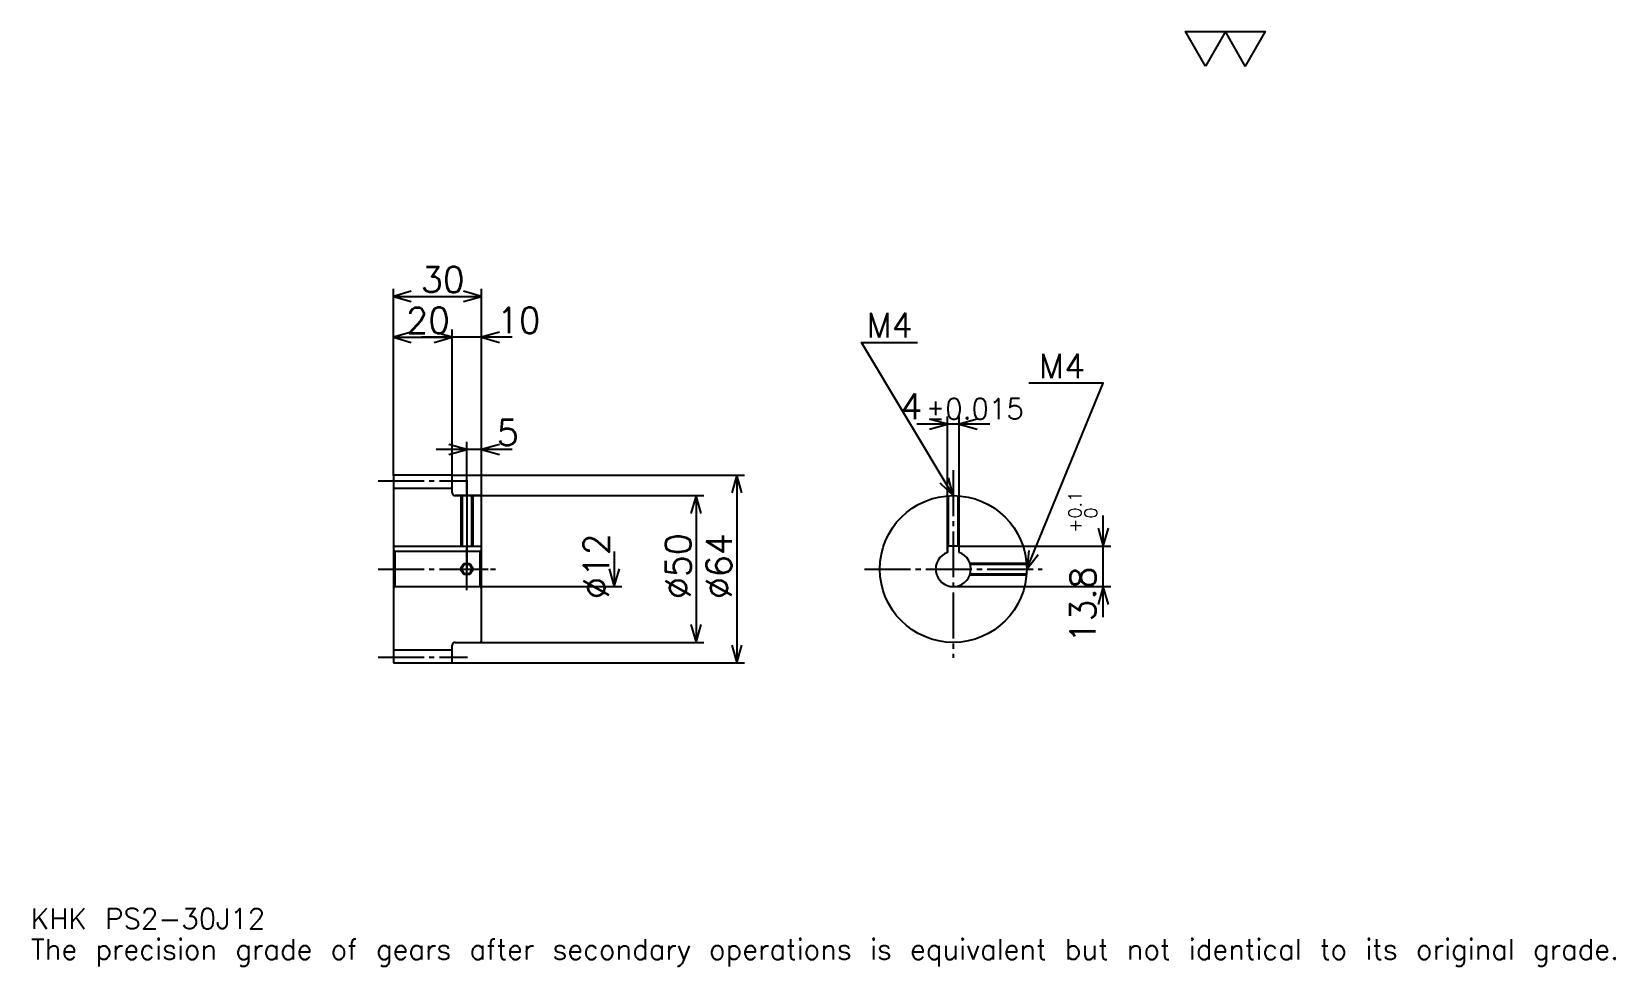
# Model space of a CAD drawing. Extents: x 18 to 557, y 6 to 325.
import ezdxf

# ---------------------------------------------------------------- set-up
doc = ezdxf.new("R2010")
doc.units = 0
doc.linetypes.add('DASHDOT', pattern=[20.869564, 15.652174, -1.73913, 1.73913, -1.73913])
doc.layers.get('0').update_dxf_attribs({"linetype": 'CONTINUOUS'})
doc.layers.add('DASHDOT', color=6, linetype='DASHDOT')
doc.styles.add('KANJI', font='TXT', dxfattribs={"bigfont": 'BIGFONT'})

msp = doc.modelspace()

# ---------------------------------------------------------------- linework, layer by layer
at = {"color": 5}
for p, q in [((140.869568, 173.739136), (140.869568, 237.217407)), ((140.869568, 234.608704), (170.869568, 234.608704)), ((170.869568, 173.739136), (170.869568, 237.217407)), ((160.869568, 173.739136), (160.869568, 223.304352)), ((140.869568, 220.695648), (160.869568, 220.695648)), ((181.304352, 220.695648), (150.434784, 220.695648)), ((343.956543, 191.08696), (319.086975, 191.08696)), ((329.521729, 149.539139), (329.521729, 193.695648)), ((333.521729, 149.539139), (333.521729, 193.695648)), ((165.869568, 173.739136), (165.869568, 185.043488)), ((181.304352, 182.434784), (155.434784, 182.434784)), ((140.869568, 173.63913), (140.869568, 173.739136)), ((160.769562, 173.739136), (170.869568, 173.739136)), ((160.869568, 173.63913), (160.869568, 173.739136)), ((165.869568, 166.739136), (165.869568, 173.739136)), ((165.869568, 166.739136), (165.869568, 173.739136)), ((170.869568, 173.739136), (260.434784, 173.739136)), ((170.869568, 166.239136), (170.869568, 173.739136)), ((257.82608, 173.739136), (257.82608, 109.739136)), ((161.869568, 166.739136), (170.869568, 166.739136)), ((170.869568, 166.739136), (246.521744, 166.739136)), ((243.913055, 166.739136), (243.913055, 116.739136)), ((382.608704, 125.304352), (382.608704, 159.973923)), ((216.08696, 147.739136), (216.08696, 135.739136)), ((333.521729, 149.539139), (385.217407, 149.539139)), ((170.869568, 135.739136), (218.695648, 135.739136)), ((331.521729, 135.739136), (385.217407, 135.739136)), ((161.869568, 116.739136), (170.869568, 116.739136)), ((170.869568, 116.739136), (246.521744, 116.739136)), ((160.769562, 109.739136), (170.869568, 109.739136)), ((170.869568, 109.739136), (260.434784, 109.739136))]:
    msp.add_line(p, q, dxfattribs=at)
at = {"color": 4}
for p, q in [((140.869568, 169.239136), (160.869568, 169.239136)), ((140.869568, 149.539139), (170.869568, 149.539139)), ((141.369568, 147.739136), (141.369568, 135.739136)), ((170.369568, 147.739136), (170.869568, 148.239136)), ((170.369568, 135.739136), (170.869568, 135.239136)), ((140.869568, 114.239136), (160.869568, 114.239136))]:
    msp.add_line(p, q, dxfattribs=at)
at = {"color": 7}
msp.add_lwpolyline([(417.391296, 313.043488), (410.608673, 324.800018), (437.739136, 324.800018), (430.956512, 313.043488), (424.17392, 324.800018), (417.391296, 313.043488)], dxfattribs=at)
at = {"color": 5}
for points in [[(146.956528, 236.347839), (140.869568, 234.608704), (146.956528, 232.869568)], [(164.782608, 232.869568), (170.869568, 234.608704), (164.782608, 236.347839)], [(146.956528, 222.434784), (140.869568, 220.695648), (146.956528, 218.956528)], [(154.782608, 218.956528), (160.869568, 220.695648), (154.782608, 222.434784)], [(154.782608, 218.956528), (160.869568, 220.695648), (154.782608, 222.434784)], [(176.956528, 222.434784), (170.869568, 220.695648), (176.956528, 218.956528)], [(331.521729, 166.739136), (300.217407, 218.913055), (319.347839, 218.913055)], [(356.521729, 141.739136), (382.608704, 205), (357.217407, 205)], [(323.434784, 189.347824), (329.521729, 191.08696), (323.434784, 192.826096)], [(339.608704, 192.826096), (333.521729, 191.08696), (339.608704, 189.347824)], [(159.782608, 180.695648), (165.869568, 182.434784), (159.782608, 184.17392)], [(176.956528, 184.17392), (170.869568, 182.434784), (176.956528, 180.695648)], [(259.565216, 167.652176), (257.82608, 173.739136), (256.086975, 167.652176)], [(326.898743, 171.063889), (331.521729, 166.739136), (329.881317, 172.853439)], [(245.652176, 160.652176), (243.913055, 166.739136), (242.17392, 160.652176)], [(380.869568, 155.626099), (382.608704, 149.539139), (384.347839, 155.626099)], [(357.234497, 148.029419), (356.521729, 141.739136), (360.450073, 146.7034)], [(214.347839, 141.826096), (216.08696, 135.739136), (217.82608, 141.826096)], [(384.347839, 129.652176), (382.608704, 135.739136), (380.869568, 129.652176)], [(242.17392, 122.826096), (243.913055, 116.739136), (245.652176, 122.826096)], [(256.086975, 115.826096), (257.82608, 109.739136), (259.565216, 115.826096)]]:
    msp.add_lwpolyline(points, dxfattribs=at)
at = {"color": 4}
for points in [[(160.869568, 167.739136), (160.869568, 173.63913), (160.769562, 173.739136), (140.969574, 173.739136), (140.869568, 173.63913), (140.869568, 135.239136)], [(161.869568, 116.739136), (170.369568, 116.739136), (170.869568, 117.239136), (170.869568, 166.239136), (170.369568, 166.739136), (161.869568, 166.739136)], [(163.869568, 166.739136), (163.869568, 149.539139)], [(164.249573, 166.739136), (164.249573, 149.539139)], [(167.489563, 166.739136), (167.489563, 149.539139)], [(167.869568, 166.739136), (167.869568, 149.539139)], [(329.521729, 147.395996), (329.521729, 166.659012)], [(329.901733, 149.539139), (329.901733, 166.686584)], [(333.141724, 149.539139), (333.141724, 166.686584)], [(333.521729, 147.395996), (333.521729, 166.659012)], [(140.869568, 135.239136), (141.369568, 135.739136), (170.369568, 135.739136), (170.369568, 147.739136), (141.369568, 147.739136), (140.869568, 148.239136)], [(333.521729, 147.395996), (333.521729, 149.539139), (329.521729, 149.539139), (329.521729, 147.395996)], [(337.178589, 143.739136), (356.44162, 143.739136)], [(337.298889, 143.359131), (356.469208, 143.359131)], [(140.869568, 135.239136), (140.869568, 109.839134), (140.969574, 109.739136), (160.769562, 109.739136), (160.869568, 109.839134), (160.869568, 115.739136)], [(337.178589, 139.739136), (356.44162, 139.739136)], [(337.298889, 140.119141), (356.469208, 140.119141)]]:
    msp.add_lwpolyline(points, dxfattribs=at)
for centre, radius in [((331.521729, 141.739136), 25), ((165.869568, 141.739136), 1.62)]:
    msp.add_circle(centre, radius, dxfattribs=at)
at = {"color": 7}
msp.add_circle((165.869568, 141.739136), 2, dxfattribs=at)
at = {"color": 4}
for centre, radius, start, end in [((161.869568, 167.739136), 1, 180, 270), ((331.521729, 141.739136), 6, 109.47122094, 70.52877906), ((161.869568, 115.739136), 1, 90, 180)]:
    msp.add_arc(centre, radius, start, end, dxfattribs=at)
at = {"layer": 'DASHDOT', "color": 7}
for p, q in [((331.521729, 175.434784), (331.521729, 111.521744)), ((135.652176, 171.739136), (166.08696, 171.739136)), ((165.869568, 166.739136), (165.869568, 141.739136)), ((135.652176, 141.739136), (176.08696, 141.739136)), ((301.304352, 141.739136), (361.739136, 141.739136)), ((135.652176, 111.739136), (166.08696, 111.739136))]:
    msp.add_line(p, q, dxfattribs=at)
for points in [[(165.869568, 171.956528), (165.869568, 144.321747)], [(165.869568, 134.521744), (165.869568, 148.956528)], [(158.652176, 141.739136), (173.08696, 141.739136)]]:
    msp.add_lwpolyline(points, dxfattribs=at)

# ---------------------------------------------------------------- texts
at = {"color": 7, "style": 'KANJI'}
for s, height, p in [('30', 8.695652, (150.217392, 236)), ('20', 8.695652, (145.217392, 222.08696)), ('10', 8.695652, (176.08696, 222.08696)), ('M4', 8.347826, (301.956543, 220.652176)), ('M4', 8.347826, (360.695679, 206.739136)), ('4', 8.695652, (313.572205, 192.826096)), ('%%p0.015', 6.956522, (322.17981, 192.826096)), ('5', 8.695652, (176.08696, 183.826096)), ('KHK PS2-30J12', 6.956522, (17.391304, 19.130434)), ('The precision grade of gears after secondary operations is equivalent but not identical to its original grade.', 6.956522, (17.391304, 8.695652))]:
    msp.add_text(s, height=height, dxfattribs=at).set_placement(p)
for s, height, p in [('0.1', 4.347826, (375.130432, 158.972504)), ('0', 4.347826, (380.521729, 158.972504)), ('+', 4.347826, (375.130432, 154.102936)), ('%%c12', 8.695652, (214.347839, 131.521744)), ('%%c50', 8.695652, (242.17392, 131.521744)), ('%%c64', 8.695652, (256.086975, 131.521744)), ('13.8', 8.695652, (380, 116.464714))]:
    msp.add_text(s, height=height, rotation=90, dxfattribs=at).set_placement(p)

doc.saveas('drawing.dxf')
